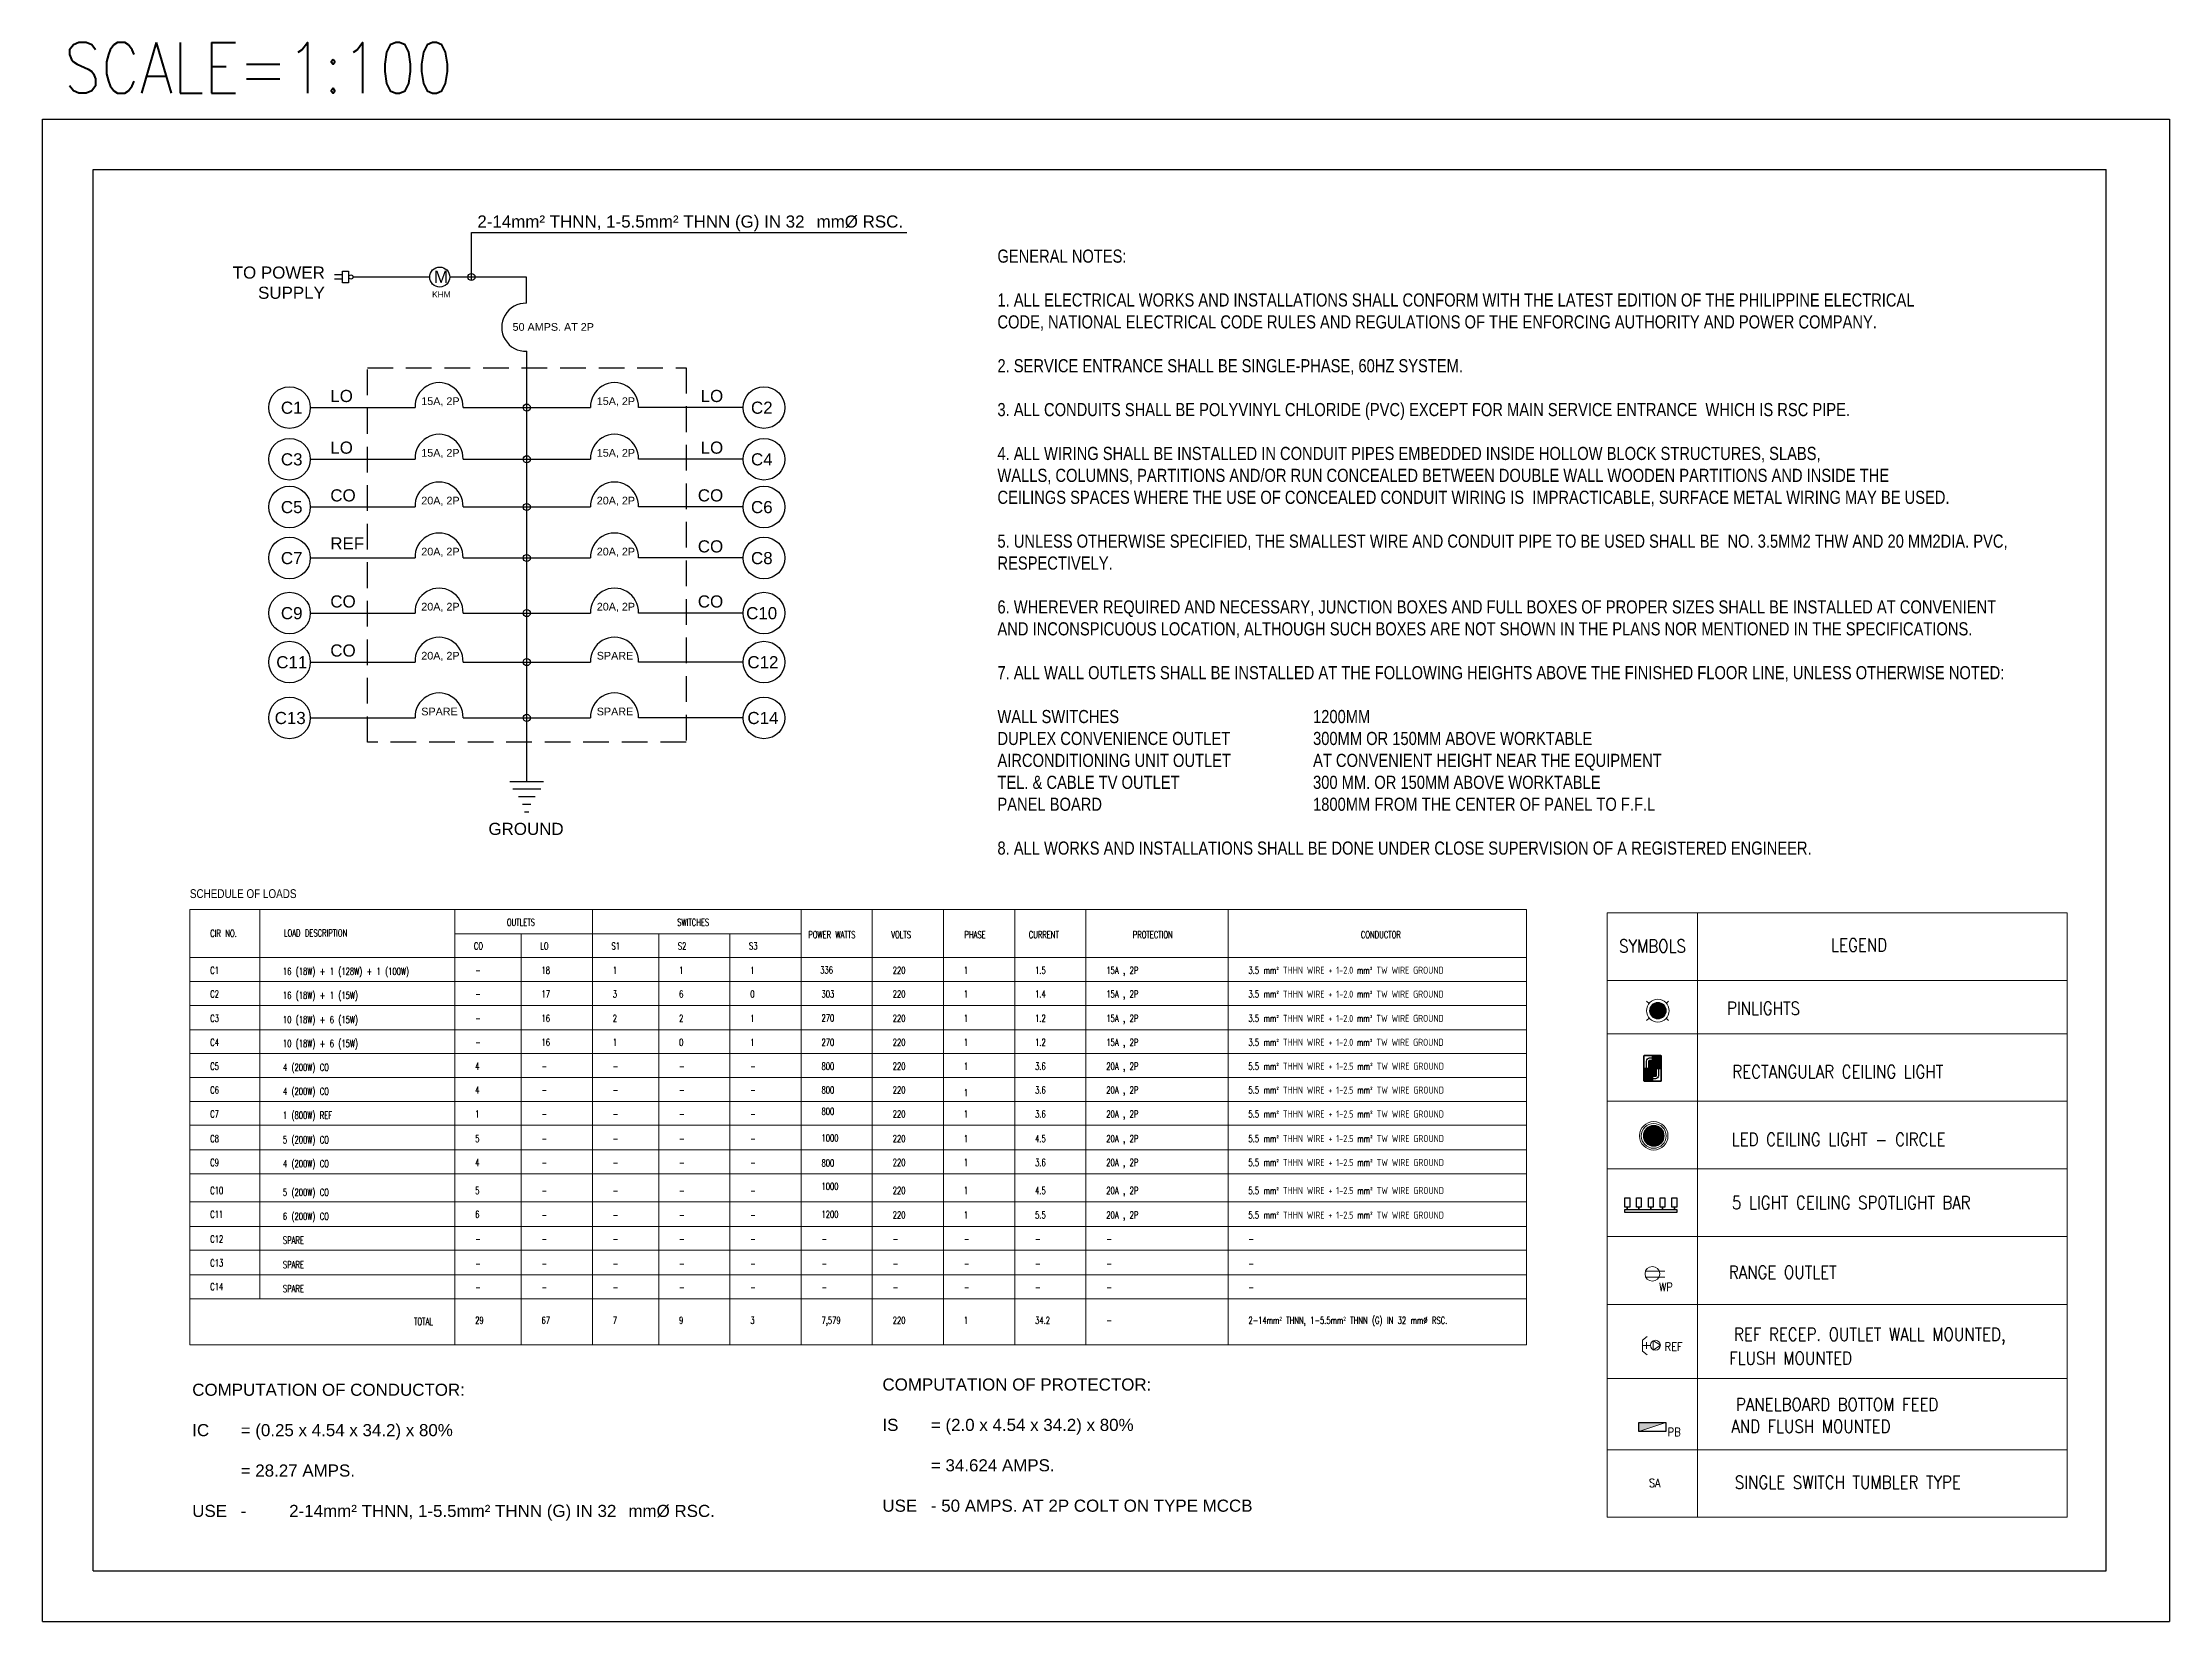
# Model space of a CAD drawing. Header units: millimetres. Extents: x -248340 to 456025, y 261499 to 1049645.
# Drawn here: x 155715 to 239815, y 435004 to 497430 of the extents above; entities that cross this region are included whole.
import ezdxf
from ezdxf.enums import TextEntityAlignment as Align

# ---------------------------------------------------------------- set-up
doc = ezdxf.new("R2010")
doc.units = ezdxf.units.MM
doc.header["$LTSCALE"] = 8
doc.header["$MEASUREMENT"] = 0
doc.linetypes.add('DASHED', pattern=[19.05, 12.7, -6.35])
doc.layers.get('0').update_dxf_attribs({"linetype": 'CONTINUOUS'})
doc.layers.add('A-ANNO-DIMS', color=211, linetype='CONTINUOUS', lineweight=9)
doc.layers.add('pt. 1', color=251, linetype='CONTINUOUS', lineweight=9)
doc.layers.add('mv', color=30, linetype='CONTINUOUS', plot=False)
doc.layers.add('TEXT', color=2, linetype='CONTINUOUS')
doc.styles.add('ARIAL', font='arial.ttf')
doc.styles.add('ROMANS', font='ROMANS', dxfattribs={"width": 0.8, "bigfont": 'BIGFONT'})
doc.styles.get("Standard").update_dxf_attribs({"font": 'txt.shx', "width": 0.7, "bigfont": 'extfont.shx'})

# ---------------------------------------------------------------- blocks, each defined once
blk = doc.blocks.new('fsfsaf')
at = {"ltscale": 1.25, "true_color": 0xf8f6b0}
h = blk.add_hatch(color=51, dxfattribs=at)
h.dxf.hatch_style = 1
h.paths.add_polyline_path([(208377, -162936), (208377, -162855), (208326, -162855), (208326, -162992, 0.414214), (208330, -162996), (208417, -162996), (208417, -162945), (208385, -162945, -0.414214)])
h.paths.add_polyline_path([(208377, -162936, 0.414214), (208385, -162945), (208449, -162945, 0.414214), (208457, -162936), (208457, -162774, 0.414214), (208449, -162765), (208385, -162765, 0.414214), (208377, -162774)])
h.paths.add_polyline_path([(208457, -162774), (208457, -162855), (208508, -162855), (208508, -162719, 0.414214), (208504, -162714), (208417, -162714), (208417, -162765), (208449, -162765, -0.414214)])
at = {"color": 5, "ltscale": 1.25}
for p, q in [((208417, -162765), (208417, -162714)), ((208377, -162855), (208326, -162855)), ((208417, -162945), (208417, -162996)), ((208457, -162855), (208508, -162855))]:
    blk.add_line(p, q, dxfattribs=at)
for points in [[(208330, -162710), (208504, -162710, -0.414214), (208512, -162719), (208512, -162992, -0.414214), (208504, -163000), (208330, -163000, -0.414214), (208322, -162992), (208322, -162719, -0.414214)], [(208330, -162714), (208504, -162714, -0.414214), (208508, -162719), (208508, -162992, -0.414214), (208504, -162996), (208330, -162996, -0.414214), (208326, -162992), (208326, -162719, -0.414214)], [(208385, -162765), (208449, -162765, -0.414214), (208457, -162774), (208457, -162936, -0.414214), (208449, -162945), (208385, -162945, -0.414214), (208377, -162936), (208377, -162774, -0.414214)]]:
    blk.add_lwpolyline(points, format="xyb", close=True, dxfattribs=at)
for points in [[(208351, -162855), (208351, -162774, -0.414214), (208385, -162740), (208417, -162740)], [(208482, -162855), (208482, -162936, -0.414214), (208449, -162970), (208417, -162970)]]:
    blk.add_lwpolyline(points, format="xyb", dxfattribs=at)

msp = doc.modelspace()

# ---------------------------------------------------------------- hatches: boundary and pattern name
at = {"ltscale": 1.25, "true_color": 0xf8f6b0}
h = msp.add_hatch(color=51, dxfattribs=at)
h.dxf.hatch_style = 1
h.paths.add_polyline_path([(219834.173, 454203.867, 1), (219012.444, 454203.867, 1)])
at = {"layer": 'A-ANNO-DIMS', "ltscale": 1.25}
h = msp.add_hatch(color=7, dxfattribs=at)
h.dxf.hatch_style = 1
h.paths.add_polyline_path([(219914.165, 459153.082, 1), (219258.197, 459153.082, 1)])
h = msp.add_hatch(color=7, dxfattribs=at)
h.dxf.hatch_style = 1
h.paths.add_polyline_path([(218832.252, 442872.125), (218832.252, 442517.752), (219895.372, 442872.125)])

# ---------------------------------------------------------------- linework, layer by layer
at = {"color": 1, "ltscale": 1.25}
for p, q in [((172671.993, 488018.223), (172671.993, 489923.748)), ((172671.993, 489923.748), (189890.095, 489923.748)), ((167569.051, 488246.896), (167264.705, 488246.896)), ((167569.051, 488071.099), (167264.705, 488071.099))]:
    msp.add_line(p, q, dxfattribs=at)
at = {"color": 2, "ltscale": 1.25}
for p, q in [((171023.114, 488158.997), (167988.839, 488158.997)), ((174849.533, 488158.997), (171815.258, 488158.997)), ((174849.533, 487121.672), (174849.533, 488158.997)), ((174860.798, 468217.302), (174860.798, 485224.837)), ((166302.735, 482997.979), (170443.057, 482997.979)), ((172339.925, 482997.979), (177381.671, 482997.979)), ((183418.861, 482997.979), (179278.539, 482997.979)), ((166302.735, 480955.478), (170443.057, 480955.478)), ((172339.925, 480955.478), (177381.671, 480955.478)), ((183418.861, 480955.478), (179278.539, 480955.478)), ((166302.735, 479068.102), (170443.057, 479068.102)), ((172339.925, 479068.102), (177381.671, 479068.102)), ((183418.861, 479068.102), (179278.539, 479068.102)), ((166302.735, 477051.456), (170443.057, 477051.456)), ((172339.925, 477051.456), (177381.671, 477051.456)), ((183418.861, 477051.456), (179278.539, 477051.456)), ((166302.735, 474873.723), (170443.057, 474873.723)), ((172339.925, 474873.723), (177381.671, 474873.723)), ((183418.861, 474873.723), (179278.539, 474873.723)), ((166302.735, 472934.64), (170443.057, 472934.64)), ((172339.925, 472934.64), (177381.671, 472934.64)), ((183418.861, 472934.64), (179278.539, 472934.64)), ((166302.735, 470728.736), (170443.057, 470728.736)), ((172339.925, 470728.736), (177381.671, 470728.736)), ((183418.861, 470728.736), (179278.539, 470728.736))]:
    msp.add_line(p, q, dxfattribs=at)
at = {"color": 3, "ltscale": 1.25}
for p, q in [((174196.16, 468217.302), (175525.435, 468217.302)), ((174306.349, 467917.302), (175415.246, 467917.302)), ((174528.479, 467617.302), (175193.117, 467617.302)), ((174694.638, 467317.302), (175026.957, 467317.302)), ((174777.718, 467017.302), (174943.877, 467017.302))]:
    msp.add_line(p, q, dxfattribs=at)
at = {"color": 1, "ltscale": 1.25}
msp.add_lwpolyline([(167569.051, 488385.363), (167814.291, 488385.363), (167814.291, 487932.632), (167569.051, 487932.632)], close=True, dxfattribs=at)
at = {"color": 5, "linetype": 'DASHED', "ltscale": 10}
msp.add_lwpolyline([(168560.887, 484571.742), (181160.709, 484571.742), (181160.709, 469767.866), (168560.887, 469767.866)], close=True, dxfattribs=at)
at = {"color": 5, "lineweight": 30}
for points in [[(218279.511, 451753.642), (218471.043, 451753.642), (218471.043, 451382.97), (218279.511, 451382.97)], [(218738.723, 451753.642), (218930.256, 451753.642), (218930.256, 451382.97), (218738.723, 451382.97)], [(219213.503, 451753.642), (219405.036, 451753.642), (219405.036, 451382.97), (219213.503, 451382.97)], [(219672.715, 451753.642), (219864.247, 451753.642), (219864.247, 451382.97), (219672.715, 451382.97)], [(220139.711, 451753.642), (220331.244, 451753.642), (220331.244, 451382.97), (220139.711, 451382.97)]]:
    msp.add_lwpolyline(points, close=True, dxfattribs=at)
at = {"color": 2, "lineweight": -2, "ltscale": 1.25}
msp.add_lwpolyline([(218276.106, 451292.566), (220339.872, 451292.566), (220339.872, 451176.096), (218276.106, 451176.096)], close=True, dxfattribs=at)
at = {"color": 1, "lineweight": -2, "ltscale": 1.25}
for points in [[(218377.755, 451382.97), (218377.755, 451382.97), (218377.755, 451292.566), (218377.755, 451292.566)], [(218836.968, 451382.97), (218836.968, 451382.97), (218836.968, 451292.566), (218836.968, 451292.566)], [(219311.747, 451382.97), (219311.747, 451382.97), (219311.747, 451292.566), (219311.747, 451292.566)], [(219770.959, 451382.97), (219770.959, 451382.97), (219770.959, 451292.566), (219770.959, 451292.566)], [(220237.956, 451382.97), (220237.956, 451382.97), (220237.956, 451292.566), (220237.956, 451292.566)]]:
    msp.add_lwpolyline(points, close=True, dxfattribs=at)
at = {"color": 1, "ltscale": 1.25}
for centre, radius in [((167905.891, 488158.997), 82.948), ((171419.186, 488158.997), 396.072), ((172671.993, 488158.997), 140.775), ((165480.074, 482997.979), 822.661), ((184241.522, 482997.979), 822.661), ((174860.798, 482997.979), 140.775), ((165480.074, 480955.478), 822.661), ((174860.798, 480955.478), 140.775), ((184241.522, 480955.478), 822.661), ((165480.074, 479068.102), 822.661), ((184241.522, 479068.102), 822.661), ((174860.798, 479068.102), 140.775), ((165480.074, 477051.456), 822.661), ((184241.522, 477051.456), 822.661), ((174860.798, 477051.456), 140.775), ((165480.074, 474873.723), 822.661), ((184241.522, 474873.723), 822.661), ((174860.798, 474873.723), 140.775), ((165480.074, 472934.64), 822.661), ((184241.522, 472934.64), 822.661), ((174860.798, 472934.64), 140.775), ((165480.074, 470728.736), 822.661), ((184241.522, 470728.736), 822.661), ((174860.798, 470728.736), 140.775)]:
    msp.add_circle(centre, radius, dxfattribs=at)
at = {"color": 2, "ltscale": 1.25}
for centre, start, end in [((174819.39, 486173.042), 88.18002009, 272.50049091), ((171391.491, 483033.755), 357.83976459, 182.16023541), ((178330.105, 483033.755), 357.83976459, 182.16023541), ((171391.491, 480991.254), 357.83976459, 182.16023541), ((178330.105, 480991.254), 357.83976459, 182.16023541), ((171391.491, 479103.878), 357.83976459, 182.16023541), ((178330.105, 479103.878), 357.83976459, 182.16023541), ((171391.491, 477087.232), 357.83976459, 182.16023541), ((178330.105, 477087.232), 357.83976459, 182.16023541), ((171391.491, 474909.499), 357.83976459, 182.16023541), ((178330.105, 474909.499), 357.83976459, 182.16023541), ((171391.491, 472970.416), 357.83976459, 182.16023541), ((178330.105, 472970.416), 357.83976459, 182.16023541), ((171391.491, 470764.512), 357.83976459, 182.16023541), ((178330.105, 470764.512), 357.83976459, 182.16023541)]:
    msp.add_arc(centre, 949.109, start, end, dxfattribs=at)
at = {"layer": 'A-ANNO-DIMS', "color": 0, "ltscale": 1.25}
for p, q in [((217580.635, 463020.846), (235766.779, 463020.846)), ((217580.635, 439124.814), (217580.635, 463020.846)), ((221146.989, 439124.814), (221146.989, 463020.846)), ((235766.779, 439124.814), (235766.779, 463020.846)), ((217580.635, 460344.196), (235766.779, 460344.196)), ((219140.47, 459523.41), (219238.488, 459440.471)), ((219909.536, 459440.471), (220007.554, 459523.41)), ((219140.47, 458769.424), (219238.488, 458852.362)), ((219909.536, 458852.362), (220007.554, 458769.424)), ((217580.635, 458240.575), (235766.779, 458240.575)), ((217580.635, 455571.464), (235766.779, 455571.464)), ((217580.635, 452894.813), (235766.779, 452894.813)), ((217580.635, 450218.163), (235766.779, 450218.163)), ((219857.673, 448855.01), (219098.322, 448855.01)), ((219857.673, 448621.274), (219107.605, 448621.274)), ((217580.635, 447541.512), (235766.779, 447541.512)), ((218983.049, 446129.345), (219164.006, 446272.602)), ((218983.049, 446129.345), (218983.049, 445692.033)), ((219277.104, 445918.229), (218983.049, 445918.229)), ((219133.846, 446046.406), (219133.846, 445782.511)), ((219405.281, 446106.725), (219405.281, 445730.394)), ((219405.281, 445730.394), (219696.417, 445924.774)), ((219696.417, 445924.774), (219410.152, 446103.434)), ((218983.049, 445692.033), (219164.006, 445548.775)), ((217580.635, 444612.507), (235766.779, 444612.507)), ((218832.252, 442517.752), (219895.372, 442872.125)), ((217580.635, 441793.925), (235766.779, 441793.925)), ((217580.635, 439124.814), (235766.779, 439124.814))]:
    msp.add_line(p, q, dxfattribs=at)
at = {"layer": 'A-ANNO-DIMS', "color": 250, "lineweight": 30, "ltscale": 1.25}
msp.add_lwpolyline([(218832.252, 442872.125), (219895.372, 442872.125), (219895.372, 442517.752), (218832.252, 442517.752)], close=True, dxfattribs=at)
at = {"layer": 'A-ANNO-DIMS', "color": 0, "ltscale": 1.25}
for centre, radius in [((219586.181, 459153.082), 448.622), ((219586.181, 459153.082), 327.984), ((219423.308, 454203.867), 561.987), ((219423.308, 454203.867), 491.344), ((219423.308, 454203.867), 410.865), ((219368.433, 448748.685), 290.284), ((219489.071, 445924.794), 195.295)]:
    msp.add_circle(centre, radius, dxfattribs=at)
at = {"layer": 'mv', "color": 6}
for p, q in [((155714.526, 435004.096), (155714.526, 494404.096)), ((155714.526, 494404.096), (239814.526, 494404.096)), ((239814.526, 494404.096), (239814.526, 435004.096)), ((157714.526, 437004.096), (157714.526, 492404.096)), ((157714.526, 492404.096), (237314.526, 492404.096)), ((237314.526, 437004.096), (237314.526, 492404.096)), ((157714.526, 437004.096), (237314.526, 437004.096)), ((155714.526, 435004.096), (239814.526, 435004.096))]:
    msp.add_line(p, q, dxfattribs=at)
at = {"layer": 'pt. 1', "color": 7}
for p, q in [((161539.657, 463153.819), (214386.517, 463153.819)), ((161539.657, 463153.819), (214386.517, 463153.819)), ((161539.657, 445944.13), (161539.657, 463153.819)), ((164306.231, 447762.77), (164306.231, 463153.819)), ((172016.145, 445944.13), (172016.145, 463153.819)), ((177454.945, 445944.13), (177454.945, 463153.819)), ((185709.346, 445944.13), (185709.346, 463153.819)), ((188524.948, 445944.13), (188524.948, 463153.819)), ((191340.549, 445944.13), (191340.549, 463153.819)), ((194156.15, 445944.13), (194156.15, 463153.819)), ((196971.751, 445944.13), (196971.751, 463153.819)), ((202590.736, 445944.13), (202590.736, 463153.819)), ((214386.517, 445944.13), (214386.517, 463153.819)), ((172016.145, 462194.084), (185709.346, 462194.084)), ((174639.344, 445944.13), (174639.344, 462194.084)), ((180078.144, 445944.13), (180078.144, 462194.084)), ((182893.745, 445944.13), (182893.745, 462194.084)), ((161539.657, 461249.127), (214386.517, 461249.127)), ((161539.657, 460304.17), (214386.517, 460304.17)), ((161539.657, 459359.213), (214386.517, 459359.213)), ((161539.657, 458399.478), (214386.517, 458399.478)), ((161539.657, 458399.478), (214386.517, 458399.478)), ((161539.657, 457454.521), (214386.517, 457454.521)), ((161539.657, 456509.564), (214386.517, 456509.564)), ((161539.657, 455564.608), (214386.517, 455564.608)), ((161539.657, 454619.651), (214386.517, 454619.651)), ((161539.657, 453648.978), (214386.517, 453648.978)), ((161539.657, 452702.1), (214386.517, 452702.1)), ((161539.657, 451594.029), (214386.517, 451594.029)), ((161539.657, 450623.357), (214386.517, 450623.357)), ((161539.657, 449678.4), (214386.517, 449678.4)), ((161539.657, 448707.727), (214386.517, 448707.727)), ((161539.657, 447762.77), (214386.517, 447762.77)), ((161539.657, 445944.13), (214386.517, 445944.13))]:
    msp.add_line(p, q, dxfattribs=at)

# ---------------------------------------------------------------- block references
at = {"color": 1, "lineweight": 30, "xscale": 3.584344112476137, "yscale": 3.584344112476137, "zscale": 3.584344112476137}
msp.add_blockref('fsfsaf', (-527662.123, 1040600.168), dxfattribs=at)

# ---------------------------------------------------------------- texts
at = {"color": 3, "linetype": 'DASHED', "ltscale": 1.25, "style": 'ARIAL'}
for s, insert, char_height, width, attachment_point in [('2-14mm² THNN, 1-5.5mm² THNN (G) IN 32 ^Imm%%C RSC.', (172906.751, 490593.279), 479.05399, 18228.36222, 1), ('TO POWER\\PSUPPLY', (166876.997, 488575.866), 479.054, 6780.73378, 3), ('M', (171192.936, 488407.519), 479.054, 6780.73378, 1), ('KHM', (171119.762, 487590.531), 234.9409, 3325.45311, 1), ('50 AMPS. AT 2P', (174301.32, 486338.273), 304.57832, 4311.13095, 1), ('LO', (167093.256, 483696.043), 479.054, 6780.73378, 1), ('LO', (182628.339, 483696.043), 479.054, 6780.73378, 3), ('C1', (165139.095, 483233.069), 479.054, 6780.73378, 1), ('15A, 2P', (170690.589, 483403.088), 304.5783, 4311.13095, 1), ('15A, 2P', (177629.203, 483403.088), 304.5783, 4311.13095, 1), ('C2', (184582.5, 483233.069), 479.054, 6780.73378, 3), ('C3', (165139.095, 481190.567), 479.054, 6780.73378, 1), ('LO', (167093.256, 481653.541), 479.054, 6780.73378, 1), ('15A, 2P', (170690.589, 481360.586), 304.5783, 4311.13095, 1), ('15A, 2P', (177629.203, 481360.586), 304.5783, 4311.13095, 1), ('LO', (182628.339, 481653.541), 479.054, 6780.73378, 3), ('C4', (184582.5, 481190.567), 479.054, 6780.73378, 3), ('CO', (167093.256, 479766.166), 479.054, 6780.73378, 1), ('20A, 2P', (170690.589, 479473.211), 304.5783, 4311.13095, 1), ('20A, 2P', (177629.203, 479473.211), 304.5783, 4311.13095, 1), ('CO', (182628.339, 479766.166), 479.054, 6780.73378, 3), ('C5', (165139.095, 479303.192), 479.054, 6780.73378, 1), ('C6', (184582.5, 479303.192), 479.054, 6780.73378, 3), ('REF', (167093.256, 477867.868), 479.054, 6780.73378, 1), ('CO', (182628.339, 477749.52), 479.054, 6780.73378, 3), ('C7', (165139.095, 477286.546), 479.054, 6780.73378, 1), ('20A, 2P', (170690.589, 477456.565), 304.5783, 4311.13095, 1), ('20A, 2P', (177629.203, 477456.565), 304.5783, 4311.13095, 1), ('C8', (184582.5, 477286.546), 479.054, 6780.73378, 3), ('CO', (167093.256, 475571.787), 479.054, 6780.73378, 1), ('20A, 2P', (170690.589, 475278.832), 304.5783, 4311.13095, 1), ('20A, 2P', (177629.203, 475278.832), 304.5783, 4311.13095, 1), ('CO', (182628.339, 475571.787), 479.054, 6780.73378, 3), ('C9', (165139.095, 475108.813), 479.054, 6780.73378, 1), ('C10', (184762.901, 475108.813), 479.054, 6780.73378, 3), ('CO', (167093.256, 473632.704), 479.054, 6780.73378, 1), ('C11', (164955.425, 473169.73), 479.054, 6780.73378, 1), ('20A, 2P', (170690.589, 473339.749), 304.5783, 4311.13095, 1), ('SPARE', (177629.203, 473339.749), 304.5783, 4311.13095, 1), ('C12', (184812.165, 473169.73), 479.054, 6780.73378, 3), ('C13', (164893.021, 470963.826), 479.054, 6780.73378, 1), ('SPARE', (170690.589, 471133.845), 304.5783, 4311.13095, 1), ('SPARE', (177629.203, 471133.845), 304.5783, 4311.13095, 1), ('C14', (184812.165, 470963.826), 479.054, 6780.73378, 3), ('GROUND', (176319.396, 466580.231), 479.054, 6780.73378, 3), ('COMPUTATION OF CONDUCTOR:\\P\\PIC ^I= (0.25 x 4.54 x 34.2) x 80%\\P\\P^I= 28.27 AMPS.\\P\\PUSE^I-^I2-14mm² THNN, 1-5.5mm² THNN (G) IN 32 ^Imm%%C RSC.', (161633.911, 444405.542), 479.05399, 21742.08879, 1), ('COMPUTATION OF PROTECTOR:\\P\\PIS ^I= (2.0 x 4.54 x 34.2) x 80%\\P\\P^I= 34.624 AMPS.\\P\\PUSE^I- 50 AMPS. AT 2P COLT ON TYPE MCCB', (188924.271, 444612.841), 479.05399, 21742.08879, 1)]:
    msp.add_mtext(s, dxfattribs=dict(at, insert=insert, char_height=char_height, width=width, attachment_point=attachment_point))
at = {"color": 7, "lineweight": 5, "attachment_point": 1}
for s, insert, char_height, width in [('\\A1;\\pxql;{\\fArial|b0|i0|c0|p34;\\W0.8;GENERAL NOTES:\\P\\P1. ALL ELECTRICAL WORKS AND INSTALLATIONS SHALL CONFORM WITH THE LATEST EDITION OF THE PHILIPPINE ELECTRICAL \\PCODE, NATIONAL ELECTRICAL CODE RULES AND REGULATIONS OF THE ENFORCING AUTHORITY AND POWER COMPANY.\\P\\P2. SERVICE ENTRANCE SHALL BE SINGLE-PHASE, 60HZ SYSTEM.\\P\\P3. ALL CONDUITS SHALL BE POLYVINYL CHLORIDE (PVC) EXCEPT FOR MAIN SERVICE ENTRANCE  WHICH IS RSC PIPE.\\P\\P4. ALL WIRING SHALL BE INSTALLED IN CONDUIT PIPES EMBEDDED INSIDE HOLLOW BLOCK STRUCTURES, SLABS, \\PWALLS, COLUMNS, PARTITIONS AND/OR RUN CONCEALED BETWEEN DOUBLE WALL WOODEN PARTITIONS AND INSIDE THE \\PCEILINGS SPACES WHERE THE USE OF CONCEALED CONDUIT WIRING IS  IMPRACTICABLE, SURFACE METAL WIRING MAY BE USED.\\P\\P5. UNLESS OTHERWISE SPECIFIED, THE SMALLEST WIRE AND CONDUIT PIPE TO BE USED SHALL BE  NO. 3.5MM2 THW AND 20 MM2DIA. PVC, \\PRESPECTIVELY.\\P\\P6. WHEREVER REQUIRED AND NECESSARY, JUNCTION BOXES AND FULL BOXES OF PROPER SIZES SHALL BE INSTALLED AT CONVENIENT \\PAND INCONSPICUOUS LOCATION, ALTHOUGH SUCH BOXES ARE NOT SHOWN IN THE PLANS NOR MENTIONED IN THE SPECIFICATIONS.\\P\\P7. ALL WALL OUTLETS SHALL BE INSTALLED AT THE FOLLOWING HEIGHTS ABOVE THE FINISHED FLOOR LINE, UNLESS OTHERWISE NOTED:\\P\\PWALL SWITCHES^I^I^I^I1200MM\\PDUPLEX CONVENIENCE OUTLET ^I^I300MM OR 150MM ABOVE WORKTABLE\\PAIRCONDITIONING UNIT OUTLET^I^IAT CONVENIENT HEIGHT NEAR THE EQUIPMENT\\PTEL. & CABLE TV OUTLET^I^I^I300 MM. OR 150MM ABOVE WORKTABLE\\PPANEL BOARD^I^I^I^I^I1800MM FROM THE CENTER OF PANEL TO F.F.L\\P\\P8. ALL WORKS AND INSTALLATIONS SHALL BE DONE UNDER CLOSE SUPERVISION OF A REGISTERED ENGINEER.^I^I}', (193472.11, 489246.065), 520, 42898.2431), ('\\A1;\\pxql;{\\fArial|b0|i0|c0|p34;\\W0.8;SCHEDULE OF LOADS}', (161539.657, 463955.803), 349.98403, 27568.6915), ('{\\C256;OUTLETS}', (174076.151, 462782.194), 279.98723, 4415.44535), ('{\\C256;SWITCHES}', (180812.512, 462782.194), 279.98723, 4415.44535), ('{\\C256;CIR NO.}', (162346.107, 462346.608), 279.98723, 1615.72952), ('{\\C256;LOAD DESCRIPTION}', (165259.179, 462364.419), 279.98723, 4872.43286), ('{\\C256;CO}', (172771.745, 461849.773), 279.9872, 2584.3657), ('{\\C256;LO}', (175394.945, 461849.773), 279.9872, 2584.3657), ('{\\C256;S1}', (178210.546, 461849.773), 279.9872, 2584.3657), ('{\\C256;S2}', (180833.745, 461849.773), 279.9872, 2584.3657), ('{\\C256;S3}', (183649.346, 461849.773), 279.9872, 2584.3657), ('{\\C256;POWER WATTS}', (185994.998, 462294.006), 279.98723, 4415.44535), ('{\\C256;VOLTS}', (189272.367, 462294.006), 279.98723, 4415.44535), ('{\\C256;PHASE}', (192168.546, 462294.006), 279.98723, 4415.44535), ('{\\C256;CURRENT}', (194708.96, 462294.006), 279.98723, 4415.44535), ('{\\C256;PROTECTION}', (198824.55, 462294.006), 279.98723, 4415.44535), ('{\\C256;CONDUCTOR}', (207843.268, 462294.006), 279.98723, 4415.44535), ('{\\C256;C1}', (162346.107, 460892.28), 279.9872, 1171.02889), ('{\\C256;16 (18W) + 1 (128W) + 1 (100W)}', (165218.874, 460844.447), 279.98723, 8041.37712), ('{\\C256;18}', (175445.795, 460892.28), 279.9872, 1171.02889), ('{\\C256;1}', (178261.396, 460892.28), 279.9872, 1171.02889), ('{\\C256;1}', (180884.595, 460892.28), 279.9872, 1171.02889), ('{\\C256;1}', (183700.196, 460892.28), 279.9872, 1171.02889), ('{\\C256;336}', (186464.947, 460904.816), 279.98723, 2584.3657), ('{\\C256;220}', (189331.398, 460892.28), 279.98723, 1171.02889), ('{\\C256;1}', (192147, 460892.28), 279.9872, 1171.02889), ('{\\C256;1.5}', (194962.601, 460892.28), 279.98723, 1171.02889), ('{\\C256;15A , 2P}', (197778.202, 460892.28), 279.98723, 2813.03721), ('{\\C256;3.5 mm\\fISOCPEUR|b0|i0|c0|p34;² THHN WIRE + 1-2.0 \\Ftxt,extfont|c128;mm\\fISOCPEUR|b0|i0|c0|p34;² TW WIRE GROUND}', (203397.187, 460892.28), 279.987227, 9545.08191), ('{\\C256;-}', (172822.596, 460892.28), 279.9872, 1171.02889), ('{\\C256;C2}', (162346.107, 459947.323), 279.9872, 1036.81431), ('{\\C256;16 (18W) + 1 (15W)}', (165218.874, 459899.49), 279.98723, 8041.37712), ('{\\C256;-}', (172822.596, 459947.323), 279.9872, 1036.81431), ('{\\C256;17}', (175445.795, 459947.323), 279.9872, 1036.81431), ('{\\C256;3}', (178261.396, 459947.323), 279.9872, 1036.81431), ('{\\C256;6}', (180884.595, 459947.323), 279.9872, 1036.81431), ('{\\C256;0}', (183700.196, 459947.323), 279.9872, 1036.81431), ('{\\C256;303}', (186515.797, 459947.323), 279.98723, 1171.02889), ('{\\C256;220}', (189331.398, 459947.323), 279.98723, 1171.02889), ('{\\C256;1}', (192147, 459947.323), 279.9872, 1171.02889), ('{\\C256;1.4}', (194962.601, 459947.323), 279.98723, 1036.81431), ('{\\C256;15A , 2P}', (197778.202, 459947.323), 279.98723, 2813.03721), ('{\\C256;3.5 mm\\fISOCPEUR|b0|i0|c0|p34;² THHN WIRE + 1-2.0 \\Ftxt,extfont|c128;mm\\fISOCPEUR|b0|i0|c0|p34;² TW WIRE GROUND}', (203397.187, 459947.323), 279.987227, 9545.08191), ('{\\C256;C3}', (162346.107, 458987.588), 279.9872, 1450.67334), ('{\\C256;10 (18W) + 6 (15W)}', (165218.874, 458939.754), 279.98723, 8041.37712), ('{\\C256;-}', (172822.596, 458987.588), 279.9872, 1036.81431), ('{\\C256;16}', (175445.795, 458987.588), 279.9872, 1036.81431), ('{\\C256;2}', (178261.396, 458987.588), 279.9872, 1036.81431), ('{\\C256;2}', (180884.595, 458987.588), 279.9872, 1036.81431), ('{\\C256;1}', (183700.196, 458987.588), 279.9872, 1036.81431), ('{\\C256;270}', (186515.797, 459002.366), 279.98723, 1036.81431), ('{\\C256;220}', (189331.398, 458987.588), 279.98723, 1171.02889), ('{\\C256;1}', (192147, 458987.588), 279.9872, 1171.02889), ('{\\C256;1.2}', (194962.601, 458987.588), 279.98723, 1036.81431), ('{\\C256;15A , 2P}', (197778.202, 458987.588), 279.98723, 2813.03721), ('{\\C256;3.5 mm\\fISOCPEUR|b0|i0|c0|p34;² THHN WIRE + 1-2.0 \\Ftxt,extfont|c128;mm\\fISOCPEUR|b0|i0|c0|p34;² TW WIRE GROUND}', (203397.187, 458987.588), 279.987227, 9545.08191), ('{\\C256;C4}', (162346.107, 458042.631), 279.9872, 1247.71753), ('{\\C256;10 (18W) + 6 (15W)}', (165218.874, 457994.797), 279.98723, 8041.37712), ('{\\C256;-}', (172822.596, 458042.631), 279.9872, 1036.81431), ('{\\C256;16}', (175445.795, 458042.631), 279.9872, 1036.81431), ('{\\C256;1}', (178261.396, 458042.631), 279.9872, 1036.81431), ('{\\C256;0}', (180884.595, 458042.631), 279.9872, 1036.81431), ('{\\C256;1}', (183700.196, 458042.631), 279.9872, 1036.81431), ('{\\C256;270}', (186515.797, 458042.631), 279.98723, 1036.81431), ('{\\C256;220}', (189331.398, 458042.631), 279.98723, 1171.02889), ('{\\C256;1}', (192147, 458042.631), 279.9872, 1171.02889), ('{\\C256;1.2}', (194962.601, 458042.631), 279.98723, 1036.81431), ('{\\C256;15A , 2P}', (197778.202, 458042.631), 279.98723, 2813.03721), ('{\\C256;3.5 mm\\fISOCPEUR|b0|i0|c0|p34;² THHN WIRE + 1-2.0 \\Ftxt,extfont|c128;mm\\fISOCPEUR|b0|i0|c0|p34;² TW WIRE GROUND}', (203397.187, 458042.631), 279.987227, 9545.08191), ('{\\C256;C5}', (162346.107, 457097.674), 279.9872, 1171.02889), ('{\\C256;4 (200W) CO}', (165218.874, 457049.841), 279.98723, 8041.37712), ('{\\C256;4}', (172822.596, 457097.674), 279.9872, 1171.02889), ('{\\C256;-}', (175445.795, 457097.674), 279.9872, 1036.81431), ('{\\C256;-}', (178261.396, 457097.674), 279.9872, 1036.81431), ('{\\C256;-}', (180884.595, 457097.674), 279.9872, 1036.81431), ('{\\C256;-}', (183700.196, 457097.674), 279.9872, 1036.81431), ('{\\C256;800}', (186515.797, 457097.674), 279.98723, 1036.81431), ('{\\C256;220}', (189331.398, 457097.674), 279.98723, 1171.02889), ('{\\C256;1}', (192147, 457097.674), 279.9872, 1171.02889), ('{\\C256;3.6}', (194962.601, 457097.674), 279.98723, 1036.81431), ('{\\C256;20A , 2P}', (197778.202, 457097.674), 279.98723, 2813.03721), ('{\\C256;5.5 mm\\fISOCPEUR|b0|i0|c0|p34;² THHN WIRE + 1-2.5 \\Ftxt,extfont|c128;mm\\fISOCPEUR|b0|i0|c0|p34;² TW WIRE GROUND}', (203397.187, 457097.674), 279.987227, 9545.08191), ('{\\C256;C6}', (162346.107, 456152.717), 279.9872, 1036.81431), ('{\\C256;4 (200W) CO}', (165218.874, 456104.884), 279.98723, 8041.37712), ('{\\C256;4}', (172822.596, 456152.717), 279.9872, 1036.81431), ('{\\C256;-}', (175445.795, 456152.717), 279.9872, 1036.81431), ('{\\C256;-}', (178261.396, 456152.717), 279.9872, 1036.81431), ('{\\C256;-}', (180884.595, 456152.717), 279.9872, 1036.81431), ('{\\C256;-}', (183700.196, 456152.717), 279.9872, 1036.81431), ('{\\C256;800}', (186515.797, 456152.717), 279.98723, 1036.81431), ('{\\C256;220}', (189331.398, 456152.717), 279.98723, 1171.02889), ('{\\C256;1}', (192147, 456046.404), 279.9872, 1171.02889), ('{\\C256;3.6}', (194962.601, 456152.717), 279.98723, 1036.81431), ('{\\C256;20A , 2P}', (197778.202, 456152.717), 279.98723, 2813.03721), ('{\\C256;5.5 mm\\fISOCPEUR|b0|i0|c0|p34;² THHN WIRE + 1-2.5 \\Ftxt,extfont|c128;mm\\fISOCPEUR|b0|i0|c0|p34;² TW WIRE GROUND}', (203397.187, 456152.717), 279.987227, 9545.08191), ('{\\C256;C7}', (162346.107, 455207.76), 279.9872, 1171.02889), ('{\\C256;1 (800W) REF}', (165218.874, 455159.927), 279.98723, 8041.37712), ('{\\C256;1}', (172822.596, 455207.76), 279.9872, 1171.02889), ('{\\C256;-}', (175445.795, 455207.76), 279.9872, 1036.81431), ('{\\C256;-}', (178261.396, 455207.76), 279.9872, 1036.81431), ('{\\C256;-}', (180884.595, 455207.76), 279.9872, 1036.81431), ('{\\C256;-}', (183700.196, 455207.76), 279.9872, 1036.81431), ('{\\C256;800}', (186515.797, 455314.073), 279.98723, 1036.81431), ('{\\C256;220}', (189331.398, 455207.76), 279.98723, 1171.02889), ('{\\C256;1}', (192147, 455207.76), 279.9872, 1171.02889), ('{\\C256;3.6}', (194962.601, 455207.76), 279.98723, 1036.81431), ('{\\C256;20A , 2P}', (197778.202, 455207.76), 279.98723, 2813.03721), ('{\\C256;5.5 mm\\fISOCPEUR|b0|i0|c0|p34;² THHN WIRE + 1-2.5 \\Ftxt,extfont|c128;mm\\fISOCPEUR|b0|i0|c0|p34;² TW WIRE GROUND}', (203397.187, 455207.76), 279.987227, 9545.08191), ('{\\C256;C8}', (162346.107, 454237.087), 279.9872, 1171.02889), ('{\\C256;5 (200W) CO}', (165218.874, 454187.334), 279.98723, 8041.37712), ('{\\C256;5}', (172822.596, 454237.087), 279.9872, 1171.02889), ('{\\C256;1000}', (186515.797, 454262.803), 279.98723, 1036.81431), ('{\\C256;220}', (189331.398, 454237.087), 279.98723, 1171.02889), ('{\\C256;1}', (192147, 454237.087), 279.9872, 1171.02889), ('{\\C256;4.5}', (194962.601, 454237.087), 279.98723, 1036.81431), ('{\\C256;20A , 2P}', (197778.202, 454237.087), 279.98723, 2813.03721), ('{\\C256;5.5 mm\\fISOCPEUR|b0|i0|c0|p34;² THHN WIRE + 1-2.5 \\Ftxt,extfont|c128;mm\\fISOCPEUR|b0|i0|c0|p34;² TW WIRE GROUND}', (203397.187, 454237.087), 279.987227, 9545.08191), ('{\\C256;-}', (175445.795, 454237.087), 279.9872, 1036.81431), ('{\\C256;-}', (178261.396, 454237.087), 279.9872, 1036.81431), ('{\\C256;-}', (180884.595, 454237.087), 279.9872, 1036.81431), ('{\\C256;-}', (183700.196, 454237.087), 279.9872, 1036.81431), ('{\\C256;C9}', (162346.107, 453290.21), 279.9872, 1247.71753), ('{\\C256;4 (200W) CO}', (165218.874, 453242.377), 279.98723, 8041.37712), ('{\\C256;4}', (172822.596, 453290.21), 279.9872, 1247.71753), ('{\\C256;-}', (175445.795, 453290.21), 279.9872, 1036.81431), ('{\\C256;-}', (178261.396, 453290.21), 279.9872, 1036.81431), ('{\\C256;-}', (180884.595, 453290.21), 279.9872, 1036.81431), ('{\\C256;-}', (183700.196, 453290.21), 279.9872, 1036.81431), ('{\\C256;800}', (186515.797, 453268.335), 279.98723, 1036.81431), ('{\\C256;220}', (189331.398, 453290.21), 279.98723, 1171.02889), ('{\\C256;1}', (192147, 453290.21), 279.9872, 1171.02889), ('{\\C256;3.6}', (194962.601, 453290.21), 279.98723, 1036.81431), ('{\\C256;20A , 2P}', (197778.202, 453290.21), 279.98723, 2813.03721), ('{\\C256;5.5 mm\\fISOCPEUR|b0|i0|c0|p34;² THHN WIRE + 1-2.5 \\Ftxt,extfont|c128;mm\\fISOCPEUR|b0|i0|c0|p34;² TW WIRE GROUND}', (203397.187, 453290.21), 279.987227, 9545.08191), ('{\\C256;C10}', (162346.107, 452182.139), 279.98723, 1036.81431), ('{\\C256;5 (200W) CO}', (165218.874, 452108.59), 279.98723, 8041.37712), ('{\\C256;5}', (172822.596, 452182.139), 279.9872, 1036.81431), ('{\\C256;-}', (175445.795, 452182.139), 279.9872, 1036.81431), ('{\\C256;-}', (178261.396, 452182.139), 279.9872, 1036.81431), ('{\\C256;-}', (180884.595, 452182.139), 279.9872, 1036.81431), ('{\\C256;-}', (183700.196, 452182.139), 279.9872, 1036.81431), ('{\\C256;1000}', (186515.797, 452345.253), 279.98723, 1036.81431), ('{\\C256;220}', (189331.398, 452182.139), 279.98723, 1171.02889), ('{\\C256;1}', (192147, 452182.139), 279.9872, 1171.02889), ('{\\C256;4.5}', (194962.601, 452182.139), 279.98723, 1036.81431), ('{\\C256;20A , 2P}', (197778.202, 452182.139), 279.98723, 2813.03721), ('{\\C256;5.5 mm\\fISOCPEUR|b0|i0|c0|p34;² THHN WIRE + 1-2.5 \\Ftxt,extfont|c128;mm\\fISOCPEUR|b0|i0|c0|p34;² TW WIRE GROUND}', (203397.187, 452182.139), 279.987227, 9545.08191), ('{\\C256;C11}', (162346.107, 451237.182), 279.98723, 1171.02889), ('{\\C256;6 (200W) CO}', (165218.874, 451163.633), 279.98723, 8041.37712), ('{\\C256;6}', (172822.596, 451237.182), 279.9872, 1171.02889), ('{\\C256;-}', (175445.795, 451211.466), 279.9872, 1036.81431), ('{\\C256;-}', (178261.396, 451211.466), 279.9872, 1036.81431), ('{\\C256;-}', (180884.595, 451211.466), 279.9872, 1036.81431), ('{\\C256;-}', (183700.196, 451211.466), 279.9872, 1036.81431), ('{\\C256;1200}', (186515.797, 451237.182), 279.98723, 1036.81431), ('{\\C256;220}', (189331.398, 451211.466), 279.98723, 1171.02889), ('{\\C256;1}', (192147, 451211.466), 279.9872, 1171.02889), ('{\\C256;5.5}', (194962.601, 451211.466), 279.98723, 1036.81431), ('{\\C256;20A , 2P}', (197778.202, 451211.466), 279.98723, 2813.03721), ('{\\C256;5.5 mm\\fISOCPEUR|b0|i0|c0|p34;² THHN WIRE + 1-2.5 \\Ftxt,extfont|c128;mm\\fISOCPEUR|b0|i0|c0|p34;² TW WIRE GROUND}', (203397.187, 451211.466), 279.987227, 9545.08191), ('{\\C256;C12}', (162346.107, 450266.509), 279.98723, 1171.02889), ('{\\C256;SPARE}', (165218.874, 450218.676), 279.98723, 8041.37712), ('{\\C256;-}', (172822.596, 450266.509), 279.9872, 1171.02889), ('{\\C256;-}', (175445.795, 450266.509), 279.9872, 1171.02889), ('{\\C256;-}', (178261.396, 450266.509), 279.9872, 1171.02889), ('{\\C256;-}', (180884.595, 450266.509), 279.9872, 1171.02889), ('{\\C256;-}', (183700.196, 450266.509), 279.9872, 1171.02889), ('{\\C256;-}', (186515.797, 450266.509), 279.9872, 1171.02889), ('{\\C256;-}', (189331.398, 450266.509), 279.9872, 1171.02889), ('{\\C256;-}', (192147, 450266.509), 279.9872, 1171.02889), ('{\\C256;-}', (194962.601, 450266.509), 279.9872, 1171.02889), ('{\\C256;-}', (197778.202, 450266.509), 279.9872, 1171.02889), ('{\\C256;-}', (203397.187, 450266.509), 279.9872, 1171.02889), ('{\\C256;C13}', (162346.107, 449321.552), 279.98723, 1036.81431), ('{\\C256;SPARE}', (165218.874, 449248.003), 279.98723, 8041.37712), ('{\\C256;-}', (172822.596, 449295.836), 279.9872, 1171.02889), ('{\\C256;-}', (175445.795, 449295.836), 279.9872, 1171.02889), ('{\\C256;-}', (178261.396, 449295.836), 279.9872, 1171.02889), ('{\\C256;-}', (180884.595, 449295.836), 279.9872, 1171.02889), ('{\\C256;-}', (183700.196, 449295.836), 279.9872, 1171.02889), ('{\\C256;-}', (186515.797, 449295.836), 279.9872, 1171.02889), ('{\\C256;-}', (189331.398, 449295.836), 279.9872, 1171.02889), ('{\\C256;-}', (192147, 449295.836), 279.9872, 1171.02889), ('{\\C256;-}', (194962.601, 449295.836), 279.9872, 1171.02889), ('{\\C256;-}', (197778.202, 449295.836), 279.9872, 1171.02889), ('{\\C256;-}', (203397.187, 449295.836), 279.9872, 1171.02889), ('{\\C256;C14}', (162346.107, 448376.595), 279.98723, 1171.02889), ('{\\C256;SPARE}', (165218.874, 448303.046), 279.98723, 8041.37712), ('{\\C256;-}', (172822.596, 448350.879), 279.9872, 1171.02889), ('{\\C256;-}', (175445.795, 448350.879), 279.9872, 1171.02889), ('{\\C256;-}', (178261.396, 448350.879), 279.9872, 1171.02889), ('{\\C256;-}', (180884.595, 448350.879), 279.9872, 1171.02889), ('{\\C256;-}', (183700.196, 448350.879), 279.9872, 1171.02889), ('{\\C256;-}', (186515.797, 448350.879), 279.9872, 1171.02889), ('{\\C256;-}', (189331.398, 448350.879), 279.9872, 1171.02889), ('{\\C256;-}', (192147, 448350.879), 279.9872, 1171.02889), ('{\\C256;-}', (194962.601, 448350.879), 279.9872, 1171.02889), ('{\\C256;-}', (197778.202, 448350.879), 279.9872, 1171.02889), ('{\\C256;-}', (203397.187, 448350.879), 279.9872, 1171.02889), ('{\\C256;TOTAL}', (170402.91, 447004.747), 279.98723, 8041.37712), ('{\\C256;29}', (172822.596, 447052.58), 279.9872, 1171.02889), ('{\\C256;67}', (175445.795, 447052.58), 279.9872, 1171.02889), ('{\\C256;7}', (178261.396, 447052.58), 279.9872, 1171.02889), ('{\\C256;9}', (180884.595, 447052.58), 279.9872, 1171.02889), ('{\\C256;3}', (183700.196, 447052.58), 279.9872, 1171.02889), ('{\\C256;7,579}', (186515.797, 447052.58), 279.98723, 1171.02889), ('{\\C256;220}', (189331.398, 447052.58), 279.98723, 1171.02889), ('{\\C256;1}', (192147, 447052.58), 279.9872, 1171.02889), ('{\\C256;34.2}', (194962.601, 447052.58), 279.98723, 1171.02889), ('{\\C256;-}', (197778.202, 447052.58), 279.9872, 1171.02889)]:
    msp.add_mtext(s, dxfattribs=dict(at, insert=insert, char_height=char_height, width=width))
at = {"lineweight": 5, "insert": (203397.187, 447052.58), "char_height": 279.98723, "width": 9970.42788, "attachment_point": 1}
msp.add_mtext('2-14mm{\\fArial|b0|i0|c0|p34;²} THNN, 1-5.5mm{\\fArial|b0|i0|c0|p34;²} THNN (G) IN 32 mm%%C RSC.', dxfattribs=at)
at = {"layer": 'A-ANNO-DIMS', "color": 7, "ltscale": 1.25, "style": 'ROMANS', "width": 0.85}
for s, height, p in [('SYMBOLS', 510.8398, (219373.212, 461708.817)), ('LEGEND', 510.8398, (227541.653, 461746.354)), ('PINLIGHTS', 510.8398, (223764.24, 459250.122)), ('RECTANGULAR CEILING LIGHT', 510.83981, (226702.393, 456738.257)), ('LED CEILING LIGHT - CIRCLE', 510.83981, (226730.996, 454061.606)), (' 5 LIGHT CEILING SPOTLIGHT BAR ', 510.83981, (227232.976, 451566.501)), ('WP', 331.4579, (219904.554, 448232.255)), ('RANGE OUTLET', 510.83981, (224523.148, 448810.271)), ('REF RECEP. OUTLET WALL MOUNTED,', 510.83981, (227967.911, 446278.336)), ('REF', 331.4579, (220208.595, 445871.734)), ('FLUSH MOUNTED', 510.83981, (224832.037, 445413.049)), ('PANELBOARD BOTTOM FEED', 510.83981, (226673.259, 443583.374)), ('PB', 331.4579, (220231.027, 442497.37)), ('AND FLUSH MOUNTED', 510.83981, (225636.117, 442718.087)), ('SINGLE SWITCH TUMBLER TYPE', 510.83981, (227096.244, 440505.751)), ('SA', 331.4579, (219460.23, 440479.264))]:
    msp.add_text(s, height=height, dxfattribs=at).set_placement(p, align=Align.MIDDLE)
at = {"layer": 'TEXT', "linetype": 'Continuous', "style": 'ROMANS', "width": 0.85}
msp.add_text('SCALE=1:100', height=2000, dxfattribs=at).set_placement((164255.003, 496430.253), align=Align.MIDDLE)

doc.saveas('drawing.dxf')
